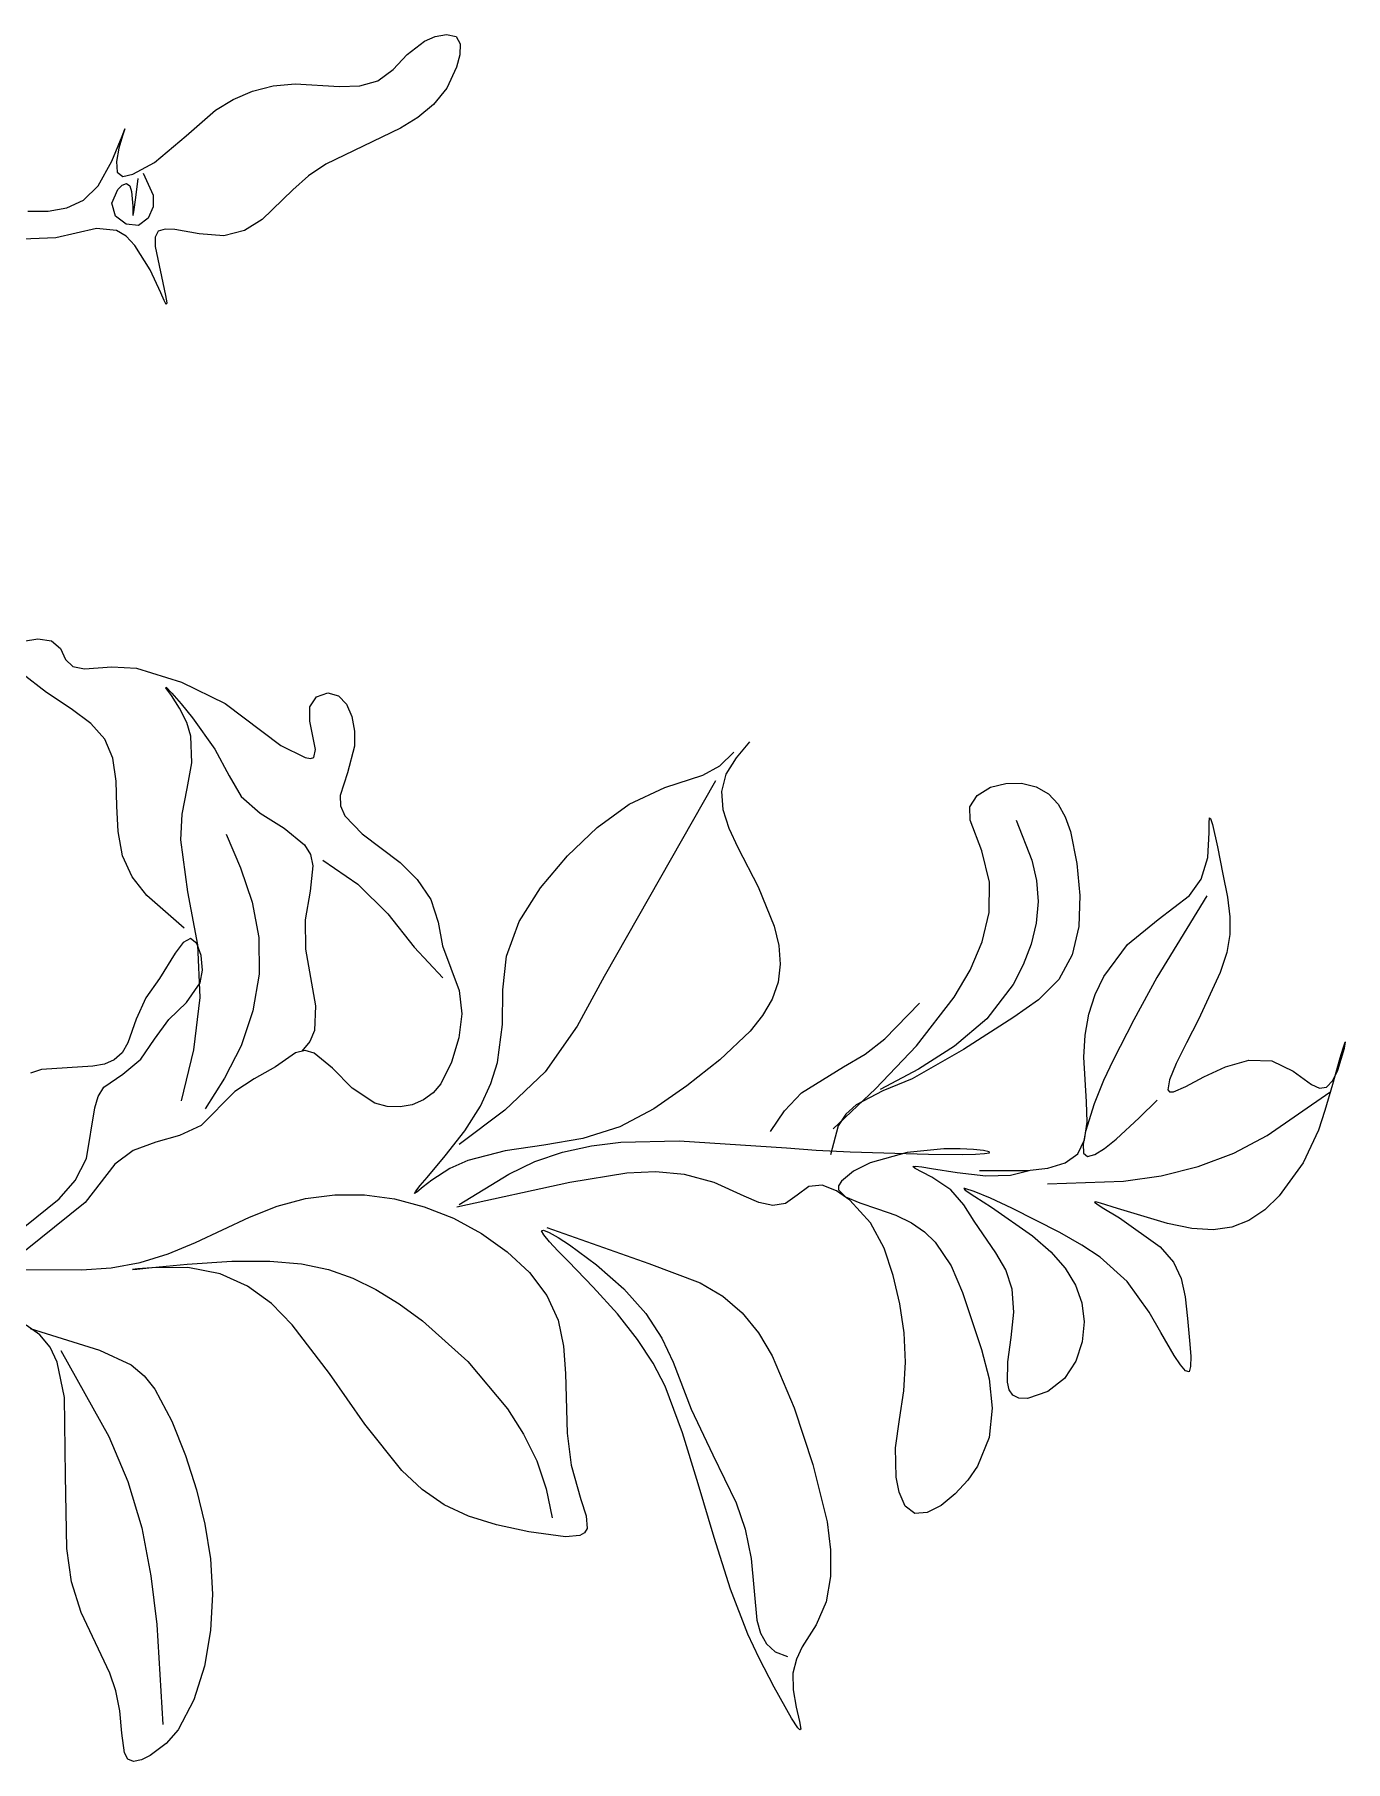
# Model space of a CAD drawing. Header units: millimetres. Extents: x 12377 to 30673, y 89761 to 101952.
# Drawn here: x 27331.2 to 27515.9, y 96458.7 to 96702 of the extents above; entities that cross this region are included whole.
import ezdxf

# ---------------------------------------------------------------- set-up
doc = ezdxf.new("R2010")
doc.units = ezdxf.units.MM

# ---------------------------------------------------------------- blocks, each defined once
blk = doc.blocks.new('A$C2176212A')
for p, q in [((586.11, 481.67), (587.6, 482.32)), ((587.6, 482.32), (589.24, 482.61)), ((589.24, 482.61), (590.57, 482.33)), ((590.57, 482.33), (591.16, 481.3)), ((581.69, 477.7), (583.7, 479.79)), ((583.7, 479.79), (586.11, 481.67)), ((591.09, 479.74), (590.64, 478.03)), ((591.16, 481.3), (591.09, 479.74)), ((579.56, 476.1), (581.69, 477.7)), ((590.64, 478.03), (589.25, 475.08)), ((559.15, 473.46), (561.87, 474.65)), ((561.87, 474.65), (564.8, 475.41)), ((564.8, 475.41), (567.89, 475.66)), ((567.89, 475.66), (574.13, 475.31)), ((574.13, 475.31), (577.02, 475.39)), ((577.02, 475.39), (579.56, 476.1)), ((589.25, 475.08), (587.41, 472.76)), ((556.69, 471.94), (559.15, 473.46)), ((587.41, 472.76), (585.2, 470.92)), ((552.55, 468.33), (556.69, 471.94)), ((585.2, 470.92), (582.75, 469.43)), ((542.06, 464.76), (543.53, 468.28)), ((543.56, 468.33), (543.07, 466.61)), ((543.53, 468.28), (543.89, 469.27)), ((543.91, 469.35), (543.56, 468.33)), ((543.89, 469.27), (543.91, 469.35)), ((548.06, 464.59), (552.55, 468.33)), ((582.75, 469.43), (572.23, 464.37)), ((540.12, 461.28), (542.06, 464.76)), ((543.07, 466.61), (542.72, 464.72)), ((542.72, 464.72), (542.8, 463.21)), ((542.8, 463.21), (543.6, 462.6)), ((543.6, 462.6), (545.04, 462.94)), ((545.04, 462.94), (548.06, 464.59)), ((569.79, 462.72), (567.57, 460.72)), ((572.23, 464.37), (569.79, 462.72)), ((538.07, 459.29), (540.12, 461.28)), ((567.57, 460.72), (563.23, 456.55)), ((530.21, 457.74), (533.09, 457.74)), ((533.09, 457.74), (535.73, 458.21)), ((535.73, 458.21), (538.07, 459.29)), ((539.92, 455.31), (534.15, 453.97)), ((542.74, 455.02), (539.92, 455.31)), ((544.08, 454.21), (542.74, 455.02)), ((549.57, 455.21), (548.6, 454.9)), ((550.95, 455.15), (549.57, 455.21)), ((554.37, 454.53), (550.95, 455.15)), ((560.76, 455.01), (557.84, 454.26)), ((563.23, 456.55), (560.76, 455.01)), ((534.15, 453.97), (528.31, 453.74)), ((545.32, 452.9), (544.08, 454.21)), ((547.45, 449.49), (545.32, 452.9)), ((548.6, 454.9), (548.15, 454.08)), ((548.15, 454.08), (548.17, 452.75)), ((548.17, 452.75), (549.63, 445.85)), ((557.84, 454.26), (554.37, 454.53)), ((548.98, 446.24), (547.45, 449.49)), ((549.46, 445.13), (548.98, 446.24)), ((549.63, 445.85), (549.79, 444.84)), ((549.74, 444.6), (549.46, 445.13)), ((549.79, 444.84), (549.74, 444.6)), ((549.68, 390.6), (549.74, 390.68)), ((550.45, 389.5), (549.68, 390.6)), ((549.74, 390.68), (550.53, 389.84)), ((551.62, 387.72), (550.45, 389.5)), ((550.53, 389.84), (551.84, 388.32)), ((552.63, 385.72), (551.62, 387.72)), ((551.84, 388.32), (553.43, 386.34)), ((553.2, 383.77), (552.63, 385.72)), ((553.43, 386.34), (556.56, 381.95)), ((553.34, 380.01), (553.2, 383.77)), ((556.56, 381.95), (558.59, 378.21)), ((631.91, 383), (630.05, 380.74)), ((552.69, 376.38), (553.34, 380.01)), ((625.34, 378.28), (627.73, 379.59)), ((627.73, 379.59), (629.7, 381.53)), ((630.05, 380.74), (628.6, 378.42)), ((558.59, 378.21), (560.29, 375.29)), ((627.12, 377.48), (611.45, 349.93)), ((619.97, 376.56), (625.34, 378.28)), ((628.6, 378.42), (627.95, 376)), ((665.87, 376.57), (668.03, 377.13)), ((668.03, 377.13), (670.23, 377.15)), ((670.23, 377.15), (672.29, 376.64)), ((551.97, 372.79), (552.69, 376.38)), ((560.29, 375.29), (562.95, 372.95)), ((614.98, 374.18), (619.97, 376.56)), ((627.95, 376), (628.15, 373.45)), ((662.95, 373.84), (663.98, 375.43)), ((663.98, 375.43), (665.87, 376.57)), ((672.29, 376.64), (674.05, 375.64)), ((674.05, 375.64), (675.4, 374.19)), ((551.77, 369.17), (551.97, 372.79)), ((562.95, 372.95), (566.34, 370.82)), ((610.47, 370.92), (614.98, 374.18)), ((628.15, 373.45), (629, 370.8)), ((663.03, 371.93), (662.95, 373.84)), ((675.4, 374.19), (676.41, 372.4)), ((676.41, 372.4), (677.14, 370.35)), ((696.69, 371.55), (696.73, 372.28)), ((696.73, 372.28), (696.88, 372.18)), ((566.34, 370.82), (569.22, 368.49)), ((606.27, 366.93), (610.47, 370.92)), ((629, 370.8), (630.25, 368.09)), ((664.67, 367.6), (663.03, 371.93)), ((677.14, 370.35), (678.04, 365.86)), ((696.48, 366.7), (696.68, 370.21)), ((696.68, 370.21), (696.69, 371.55)), ((696.88, 372.18), (697.14, 371.33)), ((697.14, 371.33), (697.85, 368.17)), ((552.77, 361.83), (551.77, 369.17)), ((569.22, 368.49), (570.06, 367.11)), ((630.25, 368.09), (633.12, 362.54)), ((665.72, 363.21), (664.67, 367.6)), ((697.85, 368.17), (698.63, 364.35)), ((570.39, 365.53), (570.01, 361.92)), ((570.06, 367.11), (570.39, 365.53)), ((602.48, 362.43), (606.27, 366.93)), ((678.04, 365.86), (678.46, 361.32)), ((695.55, 363.62), (696.48, 366.7)), ((633.12, 362.54), (635.37, 357)), ((665.67, 358.92), (665.72, 363.21)), ((693.91, 361.32), (695.55, 363.62)), ((698.63, 364.35), (699.25, 361.08)), ((554.16, 354.4), (552.77, 361.83)), ((570.01, 361.92), (569.3, 357.91)), ((599.48, 357.65), (602.48, 362.43)), ((678.46, 361.32), (678.3, 356.97)), ((696.37, 361.27), (689.33, 349.79)), ((689.49, 357.96), (693.91, 361.32)), ((699.25, 361.08), (699.6, 358.33)), ((569.3, 357.91), (569.35, 353.75)), ((597.66, 352.8), (599.48, 357.65)), ((664.7, 354.78), (665.67, 358.92)), ((685.17, 354.43), (689.49, 357.96)), ((699.6, 358.33), (699.61, 355.82)), ((635.37, 357), (636.03, 354.29)), ((678.3, 356.97), (677.38, 352.97)), ((699.61, 355.82), (699.19, 353.29)), ((554.51, 346.95), (554.16, 354.4)), ((569.35, 353.75), (570.77, 345.77)), ((597.15, 348.05), (597.66, 352.8)), ((636.03, 354.29), (636.26, 351.66)), ((663, 350.8), (664.7, 354.78)), ((677.38, 352.97), (675.5, 349.51)), ((681.85, 349.93), (685.17, 354.43)), ((699.19, 353.29), (698.26, 350.46)), ((636.26, 351.66), (635.97, 349.13)), ((660.76, 347.02), (663, 350.8)), ((698.26, 350.46), (695.18, 343.87)), ((597.1, 343.15), (597.15, 348.05)), ((611.45, 349.93), (607.63, 342.92)), ((635.97, 349.13), (635.11, 346.72)), ((675.5, 349.51), (672.63, 346.65)), ((680.64, 347.36), (681.85, 349.93)), ((689.33, 349.79), (686.07, 343.82)), ((553.63, 339.61), (554.51, 346.95)), ((570.77, 345.77), (570.6, 342.29)), ((635.11, 346.72), (633.75, 344.43)), ((655.44, 340.14), (660.76, 347.02)), ((672.63, 346.65), (669.15, 344.21)), ((679.75, 344.6), (680.64, 347.36)), ((596.42, 337.79), (597.1, 343.15)), ((633.75, 344.43), (631.99, 342.24)), ((669.15, 344.21), (662.06, 339.64)), ((679.21, 341.66), (679.75, 344.6)), ((686.07, 343.82), (683.14, 338.11)), ((695.18, 343.87), (693.5, 340.59)), ((569.96, 340.76), (568.83, 339.39)), ((570.6, 342.29), (569.96, 340.76)), ((607.63, 342.92), (603.11, 336.5)), ((631.99, 342.24), (627.72, 338.19)), ((679.05, 338.56), (679.21, 341.66)), ((693.5, 340.59), (692.06, 337.67)), ((715.81, 340.6), (715.54, 339.78)), ((715.76, 339.82), (715.9, 340.65)), ((715.9, 340.65), (715.81, 340.6)), ((551.89, 332.39), (553.63, 339.61)), ((627.72, 338.19), (623.09, 334.51)), ((649.67, 334.09), (655.44, 340.14)), ((662.06, 339.64), (654.82, 335.51)), ((679.42, 332.26), (679.05, 338.56)), ((715.12, 338.4), (714.05, 334.69)), ((714.84, 336.74), (715.76, 339.82)), ((715.54, 339.78), (715.12, 338.4)), ((595.49, 334.84), (596.42, 337.79)), ((603.11, 336.5), (597.42, 331.08)), ((683.14, 338.11), (681.8, 335.26)), ((692.06, 337.67), (691.1, 335.38)), ((693.4, 334.44), (695.94, 335.79)), ((695.94, 335.79), (698.98, 337.19)), ((698.98, 337.19), (702.26, 338.12)), ((702.26, 338.12), (705.53, 338.06)), ((705.53, 338.06), (708.52, 336.59)), ((708.52, 336.59), (711.11, 334.69)), ((714.12, 335.25), (714.84, 336.74)), ((593.99, 331.65), (595.49, 334.84)), ((623.09, 334.51), (618.45, 331.28)), ((643.7, 328.47), (649.67, 334.09)), ((650.72, 333.81), (646.95, 331.83)), ((654.82, 335.51), (650.72, 333.81)), ((681.8, 335.26), (680.49, 331.98)), ((691.1, 335.38), (690.88, 333.95)), ((690.88, 333.95), (691.12, 333.65)), ((691.12, 333.65), (691.64, 333.66)), ((691.64, 333.66), (693.4, 334.44)), ((704.87, 327.54), (713.69, 333.63)), ((711.11, 334.69), (712.24, 334.19)), ((712.24, 334.19), (713.24, 334.32)), ((714.05, 334.69), (712.99, 331.05)), ((713.24, 334.32), (714.12, 335.25)), ((597.42, 331.08), (591.02, 326.26)), ((591.79, 328.19), (593.99, 331.65)), ((618.45, 331.28), (613.63, 328.74)), ((646.95, 331.83), (645.48, 330.51)), ((680.49, 331.98), (679.26, 328.06)), ((679.48, 329.38), (679.42, 332.26)), ((686.83, 329.99), (689.38, 332.52)), ((712.99, 331.05), (712.08, 328.27)), ((613.63, 328.74), (608.44, 327.09)), ((644.43, 328.86), (643.33, 324.79)), ((645.48, 330.51), (644.43, 328.86)), ((679.14, 326.89), (679.48, 329.38)), ((683.56, 326.98), (686.83, 329.99)), ((589.05, 324.65), (591.79, 328.19)), ((602.94, 326.17), (597.47, 325.37)), ((608.44, 327.09), (602.94, 326.17)), ((678.16, 324.95), (679.14, 326.89)), ((679.26, 328.06), (678.92, 326.28)), ((678.92, 326.28), (678.96, 325.01)), ((681.96, 325.7), (683.56, 326.98)), ((700.14, 325.05), (704.87, 327.54)), ((712.08, 328.27), (709.92, 323.66)), ((586.5, 321.61), (589.05, 324.65)), ((592.24, 324), (589.69, 322.85)), ((597.47, 325.37), (592.24, 324)), ((673.96, 322.91), (676.39, 323.66)), ((676.39, 323.66), (678.16, 324.95)), ((678.96, 325.01), (679.52, 324.54)), ((679.52, 324.54), (680.56, 324.83)), ((680.56, 324.83), (681.96, 325.7)), ((695.12, 323.14), (700.14, 325.05)), ((709.92, 323.66), (706.56, 319.02)), ((585.53, 320.47), (586.5, 321.61)), ((587.16, 321.24), (585.94, 320.28)), ((589.69, 322.85), (587.16, 321.24)), ((654.93, 323.13), (655.29, 323.19)), ((655.26, 322.86), (654.93, 323.13)), ((656.25, 322.36), (655.26, 322.86)), ((655.29, 323.19), (656.21, 323.09)), ((656.21, 323.09), (657.57, 322.87)), ((657.62, 321.66), (656.25, 322.36)), ((657.57, 322.87), (661.19, 322.3)), ((660.27, 319.86), (657.62, 321.66)), ((661.19, 322.3), (665.2, 321.85)), ((664.33, 322.58), (671.02, 322.57)), ((665.2, 321.85), (668.7, 321.92)), ((668.7, 321.92), (671.33, 322.58)), ((671.02, 322.57), (673.96, 322.91)), ((684.61, 321.08), (689.91, 321.82)), ((689.91, 321.82), (695.12, 323.14)), ((569.37, 318.64), (573.49, 319.17)), ((573.49, 319.17), (577.68, 319.16)), ((577.68, 319.16), (581.9, 318.6)), ((584.7, 319.37), (584.9, 319.7)), ((585.03, 319.55), (584.7, 319.37)), ((584.9, 319.7), (585.53, 320.47)), ((585.94, 320.28), (585.03, 319.55)), ((662.11, 317.73), (660.27, 319.86)), ((662.27, 320.07), (662.1, 320.04)), ((662.1, 320.04), (662.29, 319.83)), ((663.57, 319.63), (662.27, 320.07)), ((662.29, 319.83), (663.67, 318.91)), ((665.88, 318.67), (663.57, 319.63)), ((663.67, 318.91), (666, 317.43)), ((673.9, 320.73), (684.61, 321.08)), ((706.56, 319.02), (704.52, 317.04)), ((561.48, 316.01), (565.37, 317.55)), ((565.37, 317.55), (569.37, 318.64)), ((581.9, 318.6), (586.09, 317.49)), ((586.09, 317.49), (590.21, 315.86)), ((663.56, 315.47), (662.11, 317.73)), ((668.88, 317.29), (665.88, 318.67)), ((666, 317.43), (671.78, 313.4)), ((675.63, 313.87), (668.88, 317.29)), ((680.72, 318.18), (680.54, 318.15)), ((680.54, 318.15), (680.87, 317.88)), ((681.38, 318.01), (680.72, 318.18)), ((680.87, 317.88), (681.63, 317.4)), ((683.79, 317.23), (681.38, 318.01)), ((681.63, 317.4), (684.07, 315.93)), ((690.83, 315.1), (683.79, 317.23)), ((704.52, 317.04), (702.3, 315.54)), ((553.83, 312.45), (561.48, 316.01)), ((590.21, 315.86), (594.16, 313.72)), ((666.64, 311.01), (663.56, 315.47)), ((678.75, 312.08), (675.63, 313.87)), ((684.07, 315.93), (689.79, 311.85)), ((694.26, 314.42), (690.83, 315.1)), ((697.25, 314.25), (694.26, 314.42)), ((699.9, 314.61), (697.25, 314.25)), ((702.3, 315.54), (699.9, 314.61)), ((549.98, 310.83), (553.83, 312.45)), ((594.16, 313.72), (597.78, 311.15)), ((671.78, 313.4), (674.37, 311.15)), ((681.32, 310.39), (678.75, 312.08)), ((689.79, 311.85), (691.65, 309.67)), ((541.97, 308.89), (546.04, 309.61)), ((546.04, 309.61), (549.98, 310.83)), ((547.26, 308.88), (549.73, 309.13)), ((549.73, 309.13), (552.7, 309.39)), ((552.7, 309.39), (558.95, 309.8)), ((558.95, 309.8), (564.32, 309.83)), ((564.32, 309.83), (568.78, 309.45)), ((568.78, 309.45), (572.6, 308.65)), ((597.78, 311.15), (600.9, 308.21)), ((668.02, 308.6), (666.64, 311.01)), ((674.37, 311.15), (676.4, 308.84)), ((685.12, 306.96), (681.32, 310.39)), ((691.65, 309.67), (692.74, 307.36)), ((529.33, 308.66), (537.81, 308.59)), ((537.81, 308.59), (541.97, 308.89)), ((545.74, 308.72), (544.98, 308.64)), ((544.98, 308.64), (545.58, 308.7)), ((545.58, 308.7), (547.26, 308.88)), ((547.69, 308.9), (545.74, 308.72)), ((552.79, 308.94), (547.69, 308.9)), ((557.33, 308.03), (552.79, 308.94)), ((561.2, 306.28), (557.33, 308.03)), ((572.6, 308.65), (576, 307.44)), ((576, 307.44), (579.24, 305.82)), ((600.9, 308.21), (603.34, 304.97)), ((668.93, 305.86), (668.02, 308.6)), ((676.4, 308.84), (677.86, 306.44)), ((688.21, 302.61), (685.12, 306.96)), ((692.74, 307.36), (693.32, 304.77)), ((564.54, 303.84), (561.2, 306.28)), ((579.24, 305.82), (582.53, 303.79)), ((603.34, 304.97), (604.95, 301.5)), ((669.14, 302.62), (668.93, 305.86)), ((677.86, 306.44), (678.74, 303.93)), ((693.32, 304.77), (693.65, 301.73)), ((567.48, 300.87), (564.54, 303.84)), ((582.53, 303.79), (585.84, 301.4)), ((668.78, 299.08), (669.14, 302.62)), ((678.74, 303.93), (679.06, 301.26)), ((689.88, 299.76), (688.21, 302.61)), ((693.65, 301.73), (693.98, 298.13)), ((531.91, 299.44), (530.01, 300.8)), ((530.57, 300.35), (540.34, 297.26)), ((533.36, 297.7), (531.91, 299.44)), ((572.73, 294.01), (567.48, 300.87)), ((585.84, 301.4), (592.24, 295.69)), ((604.95, 301.5), (605.73, 297.84)), ((679.06, 301.26), (678.8, 298.45)), ((691.76, 296.53), (689.88, 299.76)), ((534.37, 295.6), (533.36, 297.7)), ((540.34, 297.26), (544.78, 295.21)), ((605.73, 297.84), (605.98, 293.98)), ((668.32, 295.65), (668.78, 299.08)), ((678.8, 298.45), (677.9, 295.71)), ((693.98, 298.13), (694.09, 296.38)), ((535.4, 290.62), (534.37, 295.6)), ((544.78, 295.21), (546.61, 293.68)), ((592.24, 295.69), (597.81, 289.03)), ((668.25, 292.78), (668.32, 295.65)), ((677.9, 295.71), (676.31, 293.28)), ((692.64, 295.19), (691.76, 296.53)), ((693.37, 294.35), (692.64, 295.19)), ((694.08, 295), (693.86, 294.25)), ((694.09, 296.38), (694.08, 295)), ((546.61, 293.68), (548.14, 291.77)), ((577.72, 286.84), (572.73, 294.01)), ((605.98, 293.98), (606.21, 285.6)), ((668.5, 291.7), (668.25, 292.78)), ((676.31, 293.28), (673.94, 291.44)), ((693.86, 294.25), (693.37, 294.35)), ((535.53, 279.64), (535.4, 290.62)), ((548.14, 291.77), (550.54, 287.26)), ((669.03, 290.92), (668.5, 291.7)), ((669.89, 290.51), (669.03, 290.92)), ((671.1, 290.49), (669.89, 290.51)), ((673.94, 291.44), (671.1, 290.49)), ((550.54, 287.26), (552.43, 282.42)), ((597.81, 289.03), (600.09, 285.43)), ((582.93, 280.34), (577.72, 286.84)), ((600.09, 285.43), (601.94, 281.68)), ((606.21, 285.6), (606.81, 281.06)), ((552.43, 282.42), (554, 277.61)), ((585.78, 277.66), (582.93, 280.34)), ((601.94, 281.68), (603.27, 277.74)), ((606.81, 281.06), (608.16, 276.26)), ((535.71, 269.36), (535.53, 279.64)), ((554, 277.61), (555.19, 272.78)), ((588.87, 275.51), (585.78, 277.66)), ((603.27, 277.74), (604.11, 273.65)), ((592.31, 273.89), (588.87, 275.51)), ((608.16, 276.26), (608.91, 273.96)), ((555.19, 272.78), (555.95, 267.9)), ((596.25, 272.66), (592.31, 273.89)), ((600.84, 271.69), (596.25, 272.66)), ((608.91, 273.96), (609.04, 272.15)), ((605.97, 270.99), (600.84, 271.69)), ((608.01, 271.19), (605.97, 270.99)), ((608.68, 271.55), (608.01, 271.19)), ((609.04, 272.15), (608.68, 271.55)), ((536.4, 264.66), (535.71, 269.36)), ((555.95, 267.9), (556.23, 262.89)), ((537.76, 260.32), (536.4, 264.66)), ((556.23, 262.89), (555.98, 257.8)), ((541.8, 251.8), (537.76, 260.32)), ((555.98, 257.8), (555.13, 252.78)), ((542.62, 249.29), (541.8, 251.8)), ((555.13, 252.78), (553.64, 248.04)), ((543.19, 246.48), (542.62, 249.29)), ((543.46, 243.34), (543.19, 246.48)), ((553.64, 248.04), (551.4, 243.78)), ((543.85, 240.56), (543.46, 243.34)), ((551.4, 243.78), (549.73, 241.89)), ((549.73, 241.89), (547.47, 240.18)), ((544.33, 239.67), (543.85, 240.56)), ((545.12, 239.34), (544.33, 239.67)), ((546.22, 239.56), (545.12, 239.34)), ((547.47, 240.18), (546.22, 239.56))]:
    blk.add_line(p, q)
at = {"extrusion": (0, 0, -1)}
for p, q in [((545.43, 459.65), (545.75, 462.34)), ((546.49, 463.08), (547.9, 460.01)), ((542.08, 458.85), (542.9, 460.77)), ((542.9, 460.77), (543.54, 461.41)), ((543.54, 461.41), (544.14, 461.64)), ((544.14, 461.64), (544.58, 461.31)), ((544.58, 461.31), (544.83, 460.52)), ((544.83, 460.52), (545, 458.43)), ((547.9, 460.01), (547.91, 458.35)), ((542.59, 457.04), (542.08, 458.85)), ((545, 458.43), (545.01, 457.56)), ((545.01, 457.56), (545.02, 457.1)), ((545.08, 457.16), (545.17, 457.66)), ((545.17, 457.66), (545.43, 459.65)), ((547.91, 458.35), (547.18, 456.73)), ((544.09, 455.89), (542.59, 457.04)), ((545.83, 455.73), (544.09, 455.89)), ((545.02, 457.1), (545.08, 457.16)), ((547.18, 456.73), (545.83, 455.73)), ((529.63, 397.14), (531.62, 397.49)), ((531.62, 397.49), (533.54, 397.21)), ((533.54, 397.21), (534.83, 396.13)), ((534.83, 396.13), (535.52, 394.56)), ((535.52, 394.56), (536.59, 393.57)), ((532.85, 389.93), (529.33, 392.65)), ((536.59, 393.57), (538.2, 393.28)), ((538.2, 393.28), (542.05, 393.56)), ((542.05, 393.56), (545.55, 393.35)), ((545.55, 393.35), (551.88, 391.39)), ((536.31, 387.61), (532.85, 389.93)), ((551.88, 391.39), (558.04, 388.39)), ((569.94, 387.9), (570.88, 389.32)), ((570.88, 389.32), (572.51, 389.87)), ((572.51, 389.87), (573.98, 389.46)), ((573.98, 389.46), (575.11, 388.27)), ((539.09, 385.56), (536.31, 387.61)), ((558.04, 388.39), (563.2, 384.47)), ((569.95, 385.9), (569.94, 387.9)), ((575.11, 388.27), (575.87, 386.53)), ((541.08, 383.37), (539.09, 385.56)), ((563.2, 384.47), (565.87, 382.44)), ((570.77, 381.89), (569.95, 385.9)), ((575.87, 386.53), (576.26, 384.49)), ((576.26, 384.49), (576.27, 382.36)), ((542.21, 380.66), (541.08, 383.37)), ((565.87, 382.44), (569.29, 380.77)), ((576.27, 382.36), (575.28, 378.59)), ((542.65, 377.43), (542.21, 380.66)), ((569.29, 380.77), (570.04, 380.63)), ((570.04, 380.63), (570.54, 380.78)), ((570.54, 380.78), (570.77, 381.89)), ((542.78, 373.9), (542.65, 377.43)), ((575.28, 378.59), (574.24, 375.43)), ((574.24, 375.43), (574.27, 373.98)), ((542.96, 370.33), (542.78, 373.9)), ((574.27, 373.98), (574.91, 372.56)), ((574.91, 372.56), (577.34, 370.02)), ((543.57, 366.93), (542.96, 370.33)), ((558.15, 369.97), (560.18, 365.23)), ((577.34, 370.02), (582.69, 365.99)), ((669.48, 371.95), (671.7, 366.33)), ((544.94, 363.94), (543.57, 366.93)), ((560.18, 365.23), (561.84, 360.39)), ((571.78, 366.29), (576.73, 362.91)), ((582.69, 365.99), (585.11, 363.6)), ((671.7, 366.33), (672.38, 363.44)), ((546.99, 361.32), (544.94, 363.94)), ((576.73, 362.91), (580.93, 358.75)), ((585.11, 363.6), (587, 360.77)), ((672.38, 363.44), (672.59, 360.47)), ((552.26, 356.71), (546.99, 361.32)), ((561.84, 360.39), (562.78, 355.39)), ((587, 360.77), (588.06, 357.58)), ((672.59, 360.47), (672.31, 357.45)), ((580.93, 358.75), (584.66, 354.07)), ((553.16, 355.27), (552.12, 354.69)), ((554.04, 354.56), (553.16, 355.27)), ((562.78, 355.39), (562.8, 350.23)), ((588.06, 357.58), (588.67, 354.25)), ((672.31, 357.45), (671.6, 354.45)), ((551.01, 353.22), (548.78, 349.64)), ((552.12, 354.69), (551.01, 353.22)), ((554.66, 352.86), (554.04, 354.56)), ((554.86, 350.81), (554.66, 352.86)), ((584.66, 354.07), (588.72, 349.71)), ((588.67, 354.25), (591.02, 347.96)), ((671.6, 354.45), (670.5, 351.54)), ((554.51, 349.01), (554.86, 350.81)), ((670.5, 351.54), (669.06, 348.78)), ((548.78, 349.64), (546.87, 346.89)), ((552.57, 346.27), (554.51, 349.01)), ((562.8, 350.23), (561.95, 345.09)), ((591.02, 347.96), (591.4, 344.67)), ((669.06, 348.78), (665.36, 343.96)), ((546.87, 346.89), (545.48, 343.93)), ((550.1, 343.87), (552.57, 346.27)), ((650.97, 341.12), (655.85, 346.16)), ((545.48, 343.93), (544.3, 340.59)), ((548.08, 341.08), (550.1, 343.87)), ((561.95, 345.09), (560.3, 340.15)), ((591.4, 344.67), (590.94, 341.26)), ((665.36, 343.96), (660.81, 340.1)), ((544.3, 340.59), (543.51, 339.18)), ((546.17, 338.28), (548.08, 341.08)), ((590.94, 341.26), (589.92, 337.87)), ((648.22, 338.98), (650.97, 341.12)), ((542.41, 338.17), (541.01, 337.58)), ((543.51, 339.18), (542.41, 338.17)), ((543.63, 336.14), (546.17, 338.28)), ((560.3, 340.15), (557.96, 335.58)), ((567.96, 339.18), (565.14, 337.17)), ((569.29, 339.5), (567.96, 339.18)), ((570.57, 339.14), (569.29, 339.5)), ((573.15, 337.02), (570.57, 339.14)), ((645.18, 337.19), (648.22, 338.98)), ((660.81, 340.1), (655.71, 336.88)), ((532.15, 336.84), (530.59, 336.3)), ((539.37, 337.29), (532.15, 336.84)), ((541.01, 337.58), (539.37, 337.29)), ((540.92, 334.33), (543.63, 336.14)), ((565.14, 337.17), (562.13, 335.51)), ((575.91, 334.21), (573.15, 337.02)), ((589.92, 337.87), (588.4, 334.78)), ((639.24, 333.51), (645.18, 337.19)), ((655.71, 336.88), (650.33, 334)), ((540.15, 333), (540.92, 334.33)), ((559.38, 333.72), (554.63, 328.93)), ((557.96, 335.58), (555.2, 331.28)), ((562.13, 335.51), (559.38, 333.72)), ((579.1, 332.08), (575.91, 334.21)), ((587.33, 333.52), (585.99, 332.53)), ((588.4, 334.78), (587.33, 333.52)), ((636.87, 331), (639.24, 333.51)), ((538.51, 324.28), (539.69, 331.43)), ((539.69, 331.43), (540.15, 333)), ((580.87, 331.61), (579.1, 332.08)), ((582.67, 331.54), (580.87, 331.61)), ((584.4, 331.86), (582.67, 331.54)), ((585.99, 332.53), (584.4, 331.86)), ((634.86, 328.1), (636.87, 331)), ((554.63, 328.93), (551.58, 327.51)), ((548.24, 326.56), (545.06, 325.41)), ((551.58, 327.51), (548.24, 326.56)), ((605.56, 325.17), (609.63, 326.05)), ((609.63, 326.05), (613.78, 326.56)), ((613.78, 326.56), (622.02, 326.75)), ((622.02, 326.75), (637.11, 325.76)), ((536.89, 321.18), (538.51, 324.28)), ((545.06, 325.41), (542.47, 323.47)), ((598.01, 322.07), (601.68, 323.84)), ((601.68, 323.84), (605.56, 325.17)), ((637.11, 325.76), (641.32, 325.46)), ((641.32, 325.46), (646.12, 325.2)), ((646.12, 325.2), (657.14, 324.87)), ((648.9, 323.66), (646.59, 322.48)), ((654.12, 325.11), (648.9, 323.66)), ((659.31, 325.63), (654.12, 325.11)), ((657.14, 324.87), (661.92, 324.85)), ((661.59, 325.64), (659.31, 325.63)), ((663.49, 325.55), (661.59, 325.64)), ((661.92, 324.85), (663.74, 324.89)), ((664.89, 325.4), (663.49, 325.55)), ((663.74, 324.89), (665.05, 324.97)), ((665.68, 325.23), (664.89, 325.4)), ((665.05, 324.97), (665.73, 325.08)), ((665.73, 325.08), (665.68, 325.23)), ((534.64, 318.6), (536.89, 321.18)), ((542.47, 323.47), (538.3, 318.07)), ((591.02, 317.79), (598.01, 322.07)), ((614.62, 322.22), (606.61, 320.91)), ((618.67, 322.4), (614.62, 322.22)), ((622.77, 322.01), (618.67, 322.4)), ((626.94, 320.89), (622.77, 322.01)), ((646.59, 322.48), (644.88, 321.1)), ((606.61, 320.91), (590.66, 317.42)), ((631.17, 318.97), (626.94, 320.89)), ((633.23, 318.1), (631.17, 318.97)), ((638.64, 319.1), (637.01, 317.94)), ((640.28, 320.32), (638.64, 319.1)), ((642.17, 320.5), (640.28, 320.32)), ((644.18, 319.72), (642.17, 320.5)), ((646.06, 318.4), (644.18, 319.72)), ((644.46, 320.44), (644.44, 319.85)), ((644.44, 319.85), (645.44, 318.86)), ((644.88, 321.1), (644.46, 320.44)), ((645.44, 318.86), (647.45, 318.02)), ((538.3, 318.07), (527.73, 309.6)), ((529.78, 314.72), (534.64, 318.6)), ((635.2, 317.66), (633.23, 318.1)), ((637.01, 317.94), (635.2, 317.66)), ((648.96, 315.24), (646.06, 318.4)), ((647.45, 318.02), (649.97, 317.21)), ((649.97, 317.21), (652.54, 316.31)), ((652.54, 316.31), (654.75, 315.22)), ((602.61, 314.09), (602.87, 314.2)), ((602.92, 313.52), (602.61, 314.09)), ((602.87, 314.2), (603.69, 313.87)), ((603.37, 314.55), (617.74, 309.51)), ((603.69, 313.87), (604.96, 313.16)), ((650.89, 311.66), (648.96, 315.24)), ((654.75, 315.22), (656.58, 313.93)), ((656.58, 313.93), (658.08, 312.48)), ((603.73, 312.56), (602.92, 313.52)), ((604.92, 311.28), (603.73, 312.56)), ((604.96, 313.16), (606.57, 312.12)), ((606.57, 312.12), (610.37, 309.31)), ((652.18, 307.8), (650.89, 311.66)), ((658.08, 312.48), (660.32, 309.15)), ((606.41, 309.75), (604.92, 311.28)), ((609.87, 306.17), (606.41, 309.75)), ((610.37, 309.31), (614.21, 305.94)), ((617.74, 309.51), (624.95, 306.76)), ((660.32, 309.15), (661.91, 305.4)), ((624.95, 306.76), (628.15, 304.9)), ((653.11, 303.8), (652.18, 307.8)), ((613.33, 302.38), (609.87, 306.17)), ((614.21, 305.94), (617.31, 302.44)), ((628.15, 304.9), (630.88, 302.54)), ((661.91, 305.4), (664.63, 297.35)), ((616.15, 298.8), (613.33, 302.38)), ((617.31, 302.44), (619.54, 298.99)), ((630.88, 302.54), (633.18, 299.71)), ((653.7, 299.71), (653.11, 303.8)), ((633.18, 299.71), (635.12, 296.48)), ((653.91, 295.61), (653.7, 299.71)), ((534.86, 297.23), (541.66, 285.1)), ((618.32, 295.44), (616.15, 298.8)), ((619.54, 298.99), (621.16, 295.59)), ((664.63, 297.35), (665.68, 293.23)), ((620.01, 292.19), (618.32, 295.44)), ((621.16, 295.59), (623.68, 288.97)), ((635.12, 296.48), (638.23, 289.15)), ((653.68, 291.54), (653.91, 295.61)), ((622.49, 285.62), (620.01, 292.19)), ((665.68, 293.23), (666.13, 289.09)), ((653.05, 287.53), (653.68, 291.54)), ((623.68, 288.97), (626.73, 282.54)), ((638.23, 289.15), (640.83, 281.17)), ((652.49, 283.51), (653.05, 287.53)), ((666.13, 289.09), (665.69, 284.98)), ((541.66, 285.1), (544.34, 278.8)), ((624.68, 278.43), (622.49, 285.62)), ((665.69, 284.98), (664.04, 280.94)), ((626.73, 282.54), (630.02, 275.79)), ((652.56, 279.39), (652.49, 283.51)), ((640.83, 281.17), (642.84, 273.08)), ((664.04, 280.94), (662.67, 278.95)), ((544.34, 278.8), (546.28, 272.26)), ((626.92, 270.87), (624.68, 278.43)), ((653.01, 277.26), (652.56, 279.39)), ((662.67, 278.95), (660.91, 277.04)), ((630.02, 275.79), (631.32, 272.04)), ((653.85, 275.29), (653.01, 277.26)), ((655.19, 274.26), (653.85, 275.29)), ((658.94, 275.42), (656.96, 274.39)), ((660.91, 277.04), (658.94, 275.42)), ((642.84, 273.08), (643.34, 269.15)), ((656.96, 274.39), (655.19, 274.26)), ((546.28, 272.26), (547.58, 265.51)), ((629.23, 263.63), (626.92, 270.87)), ((631.32, 272.04), (632.13, 267.92)), ((632.13, 267.92), (632.93, 259.25)), ((643.34, 269.15), (643.34, 265.38)), ((547.58, 265.51), (548.39, 258.61)), ((643.34, 265.38), (642.71, 261.84)), ((631.69, 257.25), (629.23, 263.63)), ((642.71, 261.84), (641.33, 258.58)), ((548.39, 258.61), (549.23, 244.54)), ((632.93, 259.25), (633.45, 257.43)), ((641.33, 258.58), (639.35, 255.49)), ((633.26, 253.9), (631.69, 257.25)), ((633.45, 257.43), (634.29, 255.92)), ((634.29, 255.92), (635.54, 254.8)), ((639.35, 255.49), (638.52, 253.77)), ((635.39, 249.81), (633.26, 253.9)), ((635.54, 254.8), (637.26, 254.12)), ((638.52, 253.77), (638.04, 251.78)), ((638.04, 251.78), (638.09, 249.42)), ((637.84, 245.44), (635.39, 249.81)), ((638.09, 249.42), (638.5, 246.99)), ((638.5, 246.99), (638.96, 244.98)), ((638.74, 244.09), (637.84, 245.44)), ((639.01, 243.81), (638.74, 244.09)), ((638.96, 244.98), (639.13, 243.87)), ((639.13, 243.87), (639.01, 243.81))]:
    blk.add_line(p, q, dxfattribs=at)

msp = doc.modelspace()

# ---------------------------------------------------------------- block references
msp.add_blockref('A$C2176212A', (26800.02, 96219.36))

doc.saveas('drawing.dxf')
